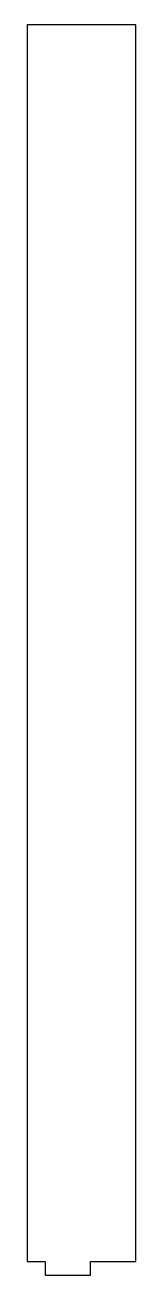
# Model space of a CAD drawing. Header units: millimetres. Extents: x 0 to 24, y 0 to 277.
import ezdxf

# ---------------------------------------------------------------- set-up
doc = ezdxf.new("R2010")
doc.units = ezdxf.units.MM
doc.layers.add('CUT', color=1, linetype='CONTINUOUS')

msp = doc.modelspace()

# ---------------------------------------------------------------- linework, layer by layer
at = {"layer": 'CUT', "color": 1}
msp.add_lwpolyline([(0, 3), (4, 3), (4, 0), (14, 0), (14, 3), (24, 3), (24, 277), (0, 277)], close=True, dxfattribs=at)

doc.saveas('drawing.dxf')
